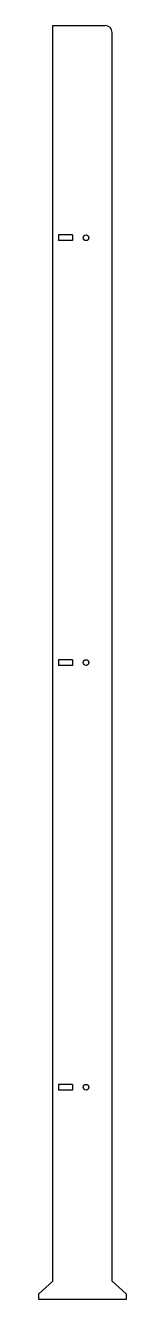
# Model space of a CAD drawing. Extents: x 163 to 225, y -646 to 254.
import ezdxf

# ---------------------------------------------------------------- set-up
doc = ezdxf.new("R2010")
doc.units = 0
doc.header["$MEASUREMENT"] = 0
doc.layers.add('VISIBLE', color=7, linetype='CONTINUOUS')

msp = doc.modelspace()

# ---------------------------------------------------------------- linework, layer by layer
at = {"layer": 'VISIBLE'}
for p, q in [((172.56, 253.97), (209.56, 253.97)), ((172.56, -633.03), (172.56, 253.97)), ((214.56, -633.03), (214.56, 248.97)), ((176.56, 105.97), (176.56, 101.97)), ((186.56, 105.97), (176.56, 105.97)), ((186.56, 101.97), (176.56, 101.97)), ((186.56, 105.97), (186.56, 101.97)), ((176.56, -194.03), (176.56, -198.03)), ((186.56, -194.03), (176.56, -194.03)), ((186.56, -194.03), (186.56, -198.03)), ((186.56, -198.03), (176.56, -198.03)), ((176.56, -494.03), (176.56, -498.03)), ((186.56, -494.03), (176.56, -494.03)), ((186.56, -494.03), (186.56, -498.03)), ((186.56, -498.03), (176.56, -498.03)), ((172.56, -633.03), (162.56, -642.03)), ((214.56, -633.03), (224.56, -642.03)), ((162.56, -646.03), (162.56, -642.03)), ((224.56, -646.03), (162.56, -646.03)), ((224.56, -642.03), (224.56, -646.03))]:
    msp.add_line(p, q, dxfattribs=at)
for centre in [(196.06, 103.97), (196.06, -196.03), (196.06, -496.03)]:
    msp.add_circle(centre, 2, dxfattribs=at)
msp.add_arc((209.56, 248.97), 5, 0, 90, dxfattribs=at)

doc.saveas('drawing.dxf')
